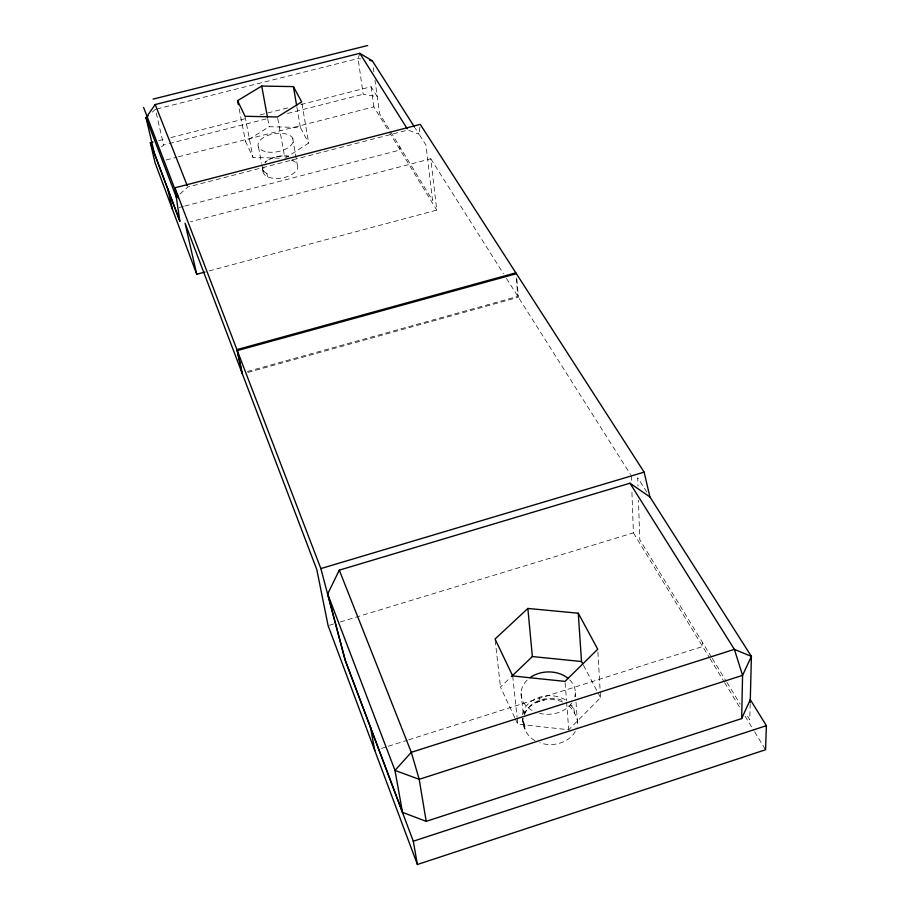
<?xml version="1.0" encoding="UTF-8"?>
<svg xmlns="http://www.w3.org/2000/svg" width="910" height="910" viewBox="0 0 910 910"><rect width="100%" height="100%" fill="white"/><g stroke="black" fill="none" stroke-linecap="round" stroke-linejoin="round"><path stroke-width="0.68" stroke-dasharray="4.55 3.41" d="M750.193 703.68L749.783 719.844L746.109 713.815M419.931 127.195L419.066 134.248L425.96 145.077L432.523 200.348L379.561 113.625L374.977 80.125M524.376 713.759L525.047 711.233L524.217 713.77M359.814 53.326L358.096 58.524L363.181 94.242L377.24 96.665L371.087 86.734L299.799 104.832M515.401 718.991L517.79 724.098L568.739 729.774L600.543 697.686L597.813 650.582M514.798 717.717L500.477 687.05L510.442 677.518M161.57 146.863L163.618 144.986L167.747 143.939M152.277 112.135L155.405 109.348L163.618 144.986M179.918 194.057L187.813 187.016L408.021 130.028L419.066 134.248L415.301 128.333M284.898 158.34L308.626 143.109L301.688 101.909M279.347 158.181L252.991 157.441L245.541 141.494L269.189 126.74L300.38 127.457L308.626 143.109M535.558 702.736L544.51 699.892M381.574 748.418L387 746.701M388.354 746.268L407.316 740.251M408.67 739.819L702.668 646.521L702.668 642.688M329.465 625.261L333.538 624.021M340.317 621.962L633.405 532.851L631.836 489.671M247.486 371.462L517.836 296.387L516.186 276.981M247.861 372.44L518.404 297.286L516.869 279.256M209.084 270.941L436.777 210.096L430.76 158.795L190.543 221.767M179.304 207.48L183.422 206.411M184.787 206.058L400.138 149.957L399.717 146.635M166.086 159.978L177.086 157.168M178.462 156.816L373.873 106.845L388.468 130.79M158.579 140.663L165.427 138.923M170.909 137.535L246.326 118.402M260.032 114.922L288.823 107.619M169.124 143.587L268.211 118.391M287.48 113.488L363.181 94.242M156.782 108.995L358.096 58.524L360.69 58.945M568.795 705.841A26.652 21.123 -2.3 0 1 574.119 712.416L575.598 715.123A26.697 21.192 -2.2 0 1 576.963 727.181M646.873 492.173L637.728 477.796L638.012 486.247M430.76 158.795L503.446 273.66M506.472 278.437L630.573 474.554M535.012 740.66A26.697 21.192 -2.2 0 1 525.787 731.071L524.387 728.318A26.652 21.123 -2.3 0 1 522.932 718.422M711.495 657.157L639.787 539.721L638.479 500.318M712.234 658.362L726.226 681.26M726.965 682.466L740.217 704.169M389.196 131.984L436.777 210.096M633.405 532.851L709.243 657.327M709.971 658.533L723.871 681.328M724.599 682.534L740.683 708.935M745.074 716.147L753.844 730.548M754.583 731.742L765.549 749.749M583.481 665.267L600.543 697.686M524.115 724.758L525.4 730.173M522.738 720.822L524.058 724.644M574.54 713.292L573.903 708.719A26.709 21.123 -2.4 0 0 571.639 705.216M262.296 168.179L262.922 171.467M239.159 108.836L245.541 141.494M245.029 116.275L252.991 157.441M258.497 147.079L261.557 163.163M261.818 164.494L262.831 169.863M262.376 167.326A17.62 9.271 -10 0 0 266.949 173.503L267.574 176.802M267.699 118.607L269.189 126.74M277.709 118.357L284.648 156.964M292.713 159.33L292.963 160.763M292.679 138.297L297.24 164.38M296.899 107.039L300.38 127.457M371.087 86.734L373.873 106.845M373.282 67.727L373.851 71.856M522.556 718.49L523.045 722.324L525.013 726.385A26.754 21.192 -2.3 0 1 523.785 718.672M495.211 640.435L500.477 687.05M521.055 693.113L523.352 714.634M512.694 675.937L517.062 717.216M517.198 718.593L517.79 724.098M522.59 719.116L522.738 720.527M539.528 697.208L539.88 700.996M565.121 682.773L566.509 700.745M566.611 702.133L568.739 729.774M575.325 692.612L575.62 696.741M576.019 702.247L577.497 722.904M631.335 475.748L631.54 481.322M524.137 714.213A26.652 21.123 -2.3 0 1 562.482 702.008M524.001 724.531A26.709 21.123 -2.4 0 1 522.42 718.82M522.545 714.634A26.709 21.123 -2.4 0 1 539.505 697.219A26.709 21.123 -2.4 0 1 566.589 700.609M524.604 714.566A26.754 21.192 -2.3 0 1 564.416 701.235M570.206 704.932A26.754 21.192 -2.3 0 1 574.267 709.493M569.694 679.815A27.152 21.18 -2.6 0 1 574.779 696.889M571.833 703.1A27.152 21.18 -2.6 0 1 539.607 713.372M532.1 710.471A27.152 21.18 -2.6 0 1 528.062 679.258M575.313 731.39A26.697 21.192 -2.2 0 1 539.812 742.81M291.314 160.16A17.597 9.282 -10 0 1 295.067 172.036A17.597 9.282 -10 0 1 272.727 178.224A17.597 9.282 -10 0 1 264.002 167.736M266.949 173.503A17.62 9.271 -10 0 1 262.285 167.281M267.847 152.061A17.791 9.168 -9.9 0 0 293.191 139.912A17.791 9.168 -9.9 0 0 265.845 136.295A17.791 9.168 -9.9 0 0 267.847 152.061M288.686 156.372A17.62 9.271 -10 0 0 264.924 162.526A17.62 9.271 -10 0 1 288.686 156.349"/><path stroke-width="1.36" d="M174.902 187.824L320.866 568.579L345.209 660.376L402.516 812.368L426.198 821.343L741.661 718.582L742.571 675.356L734.381 649.365L629.97 483.21L339.293 570.149L327.68 593.968L345.288 660.353L413.288 841.215L417.394 864.5L765.549 749.749L766.391 725.668L750.295 699.642L751.398 656.406L649.922 496.962L644.121 472.119L420.272 124.374L174.902 187.824L179.85 221.141L154.427 153.449L146.021 117.709L155.201 104.536L359.814 53.326L372.349 60.833L414.55 127.15M750.227 702.338L750.295 699.642L741.661 718.582M511.443 676.574L532.373 656.554L581.513 661.524L582.821 664.016M527.857 608.46L495.051 639.025L512.694 675.937L565.019 681.397L597.734 649.205L578.271 613.204L527.857 608.46L532.373 656.554M148.114 115.854L146.021 117.709L176.358 197.231L177.78 195.969M237.567 100.669L261.716 86.075L293.407 86.609L301.688 101.909L277.459 116.981L245.029 116.275L237.567 100.669L238.363 104.752M413.288 841.215L766.391 725.668M370.472 727.249L374.806 750.568M320.866 568.579L644.121 472.119M515.833 272.818L236.93 349.622L242.026 372.975M516.402 273.705L237.294 350.589L242.39 373.953M153.085 142.062L150.343 142.756L155.075 162.799L196.731 274.24L204.966 272.044M167.724 188.757L172.445 209.277M153.051 99.11L367.697 45.5M369.756 60.413L372.349 60.833M629.97 483.21L649.922 496.962M359.814 53.326L407.271 128.833M155.201 104.536L187.289 185.708M339.293 570.149L411.309 752.308L419.191 779.313L426.198 821.343M143.609 107.437L178.371 198.221M327.68 593.968L394.974 770.406L402.516 812.368M150.343 142.756L179.85 221.141M417.394 864.5L328.112 625.67L316.805 569.603L185.06 223.2L196.731 274.24M261.716 86.075L267.449 117.242M293.407 86.609L296.66 105.674M578.271 613.204L581.513 661.524M529.961 677.734A27.152 21.18 -2.6 0 1 567.976 678.268M751.398 656.406L742.571 675.356L419.191 779.313L394.974 770.406L411.309 752.308L734.381 649.365L751.398 656.406"/></g></svg>
